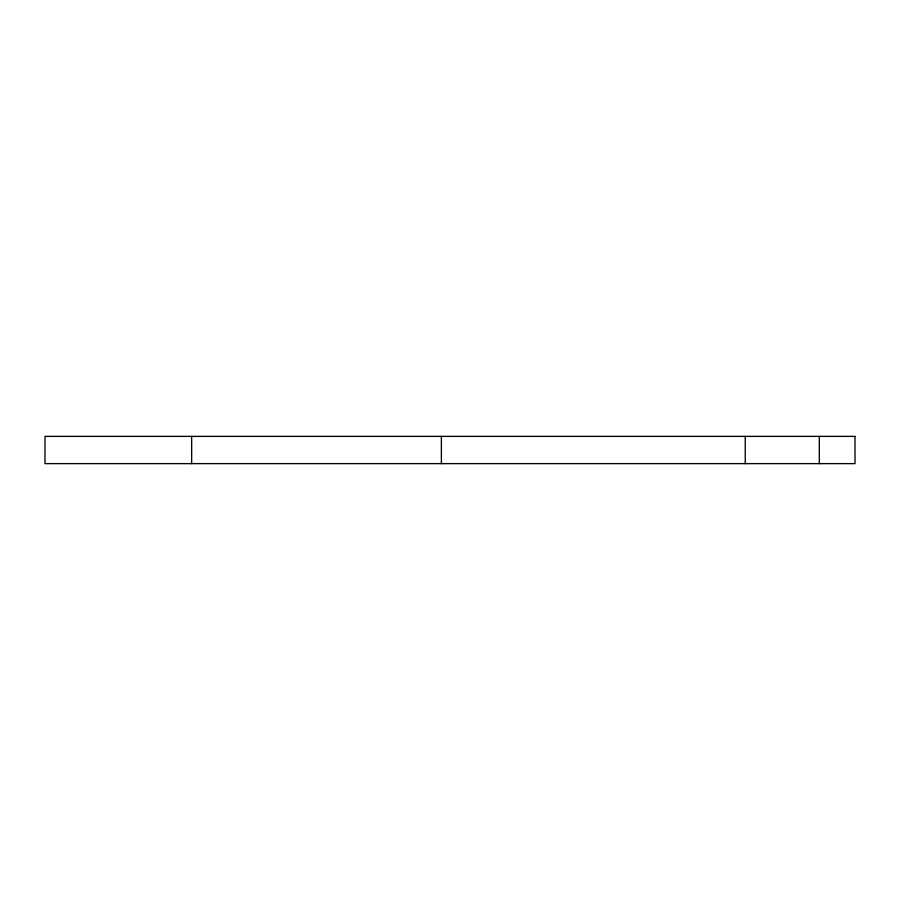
<?xml version="1.0" encoding="UTF-8"?>
<svg xmlns="http://www.w3.org/2000/svg" width="900" height="900" viewBox="0 0 900 900"><rect width="100%" height="100%" fill="white"/><g stroke="black" fill="none" stroke-linecap="round" stroke-linejoin="round"><path stroke-width="1.35" d="M819.304 436.376L819.304 463.624M745.245 436.376L745.245 463.624M441.382 436.376L441.382 463.624M191.655 436.376L191.655 463.624M855 436.376L45 436.376L45 463.624L855 463.624L855 436.376"/></g></svg>
